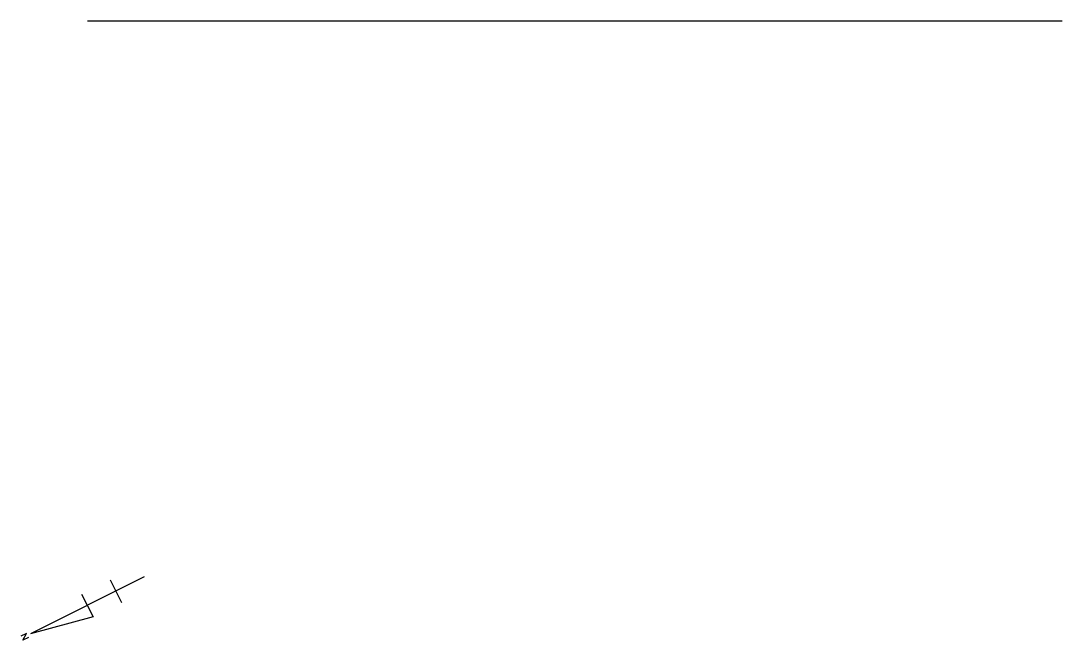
# Model space of a CAD drawing. Units: millimetres at full size, sheet at 1:100. Extents: x -17640 to 15061, y -22948 to -3490.
import ezdxf

# ---------------------------------------------------------------- set-up
doc = ezdxf.new("R2010")
doc.units = ezdxf.units.MM
doc.header["$LTSCALE"] = 100
doc.layers.add('0-0', color=7, linetype='Continuous')

msp = doc.modelspace()

# ---------------------------------------------------------------- linework, layer by layer
at = {"layer": '0-0'}
for p, q in [((-15551, -3489.8), (15061.2, -3489.8)), ((-13762.2, -20962.7), (-17339.9, -22751.6)), ((-14835.5, -21052.2), (-14477.7, -21767.7))]:
    msp.add_line(p, q, dxfattribs=at)
for points in [[(-15729.9, -21499.4), (-15372.1, -22214.9), (-17339.9, -22751.6)], [(-17398, -22858.9), (-17576.9, -22948.3), (-17460.6, -22733.7), (-17639.5, -22823.1)]]:
    msp.add_lwpolyline(points, dxfattribs=at)

doc.saveas('drawing.dxf')
